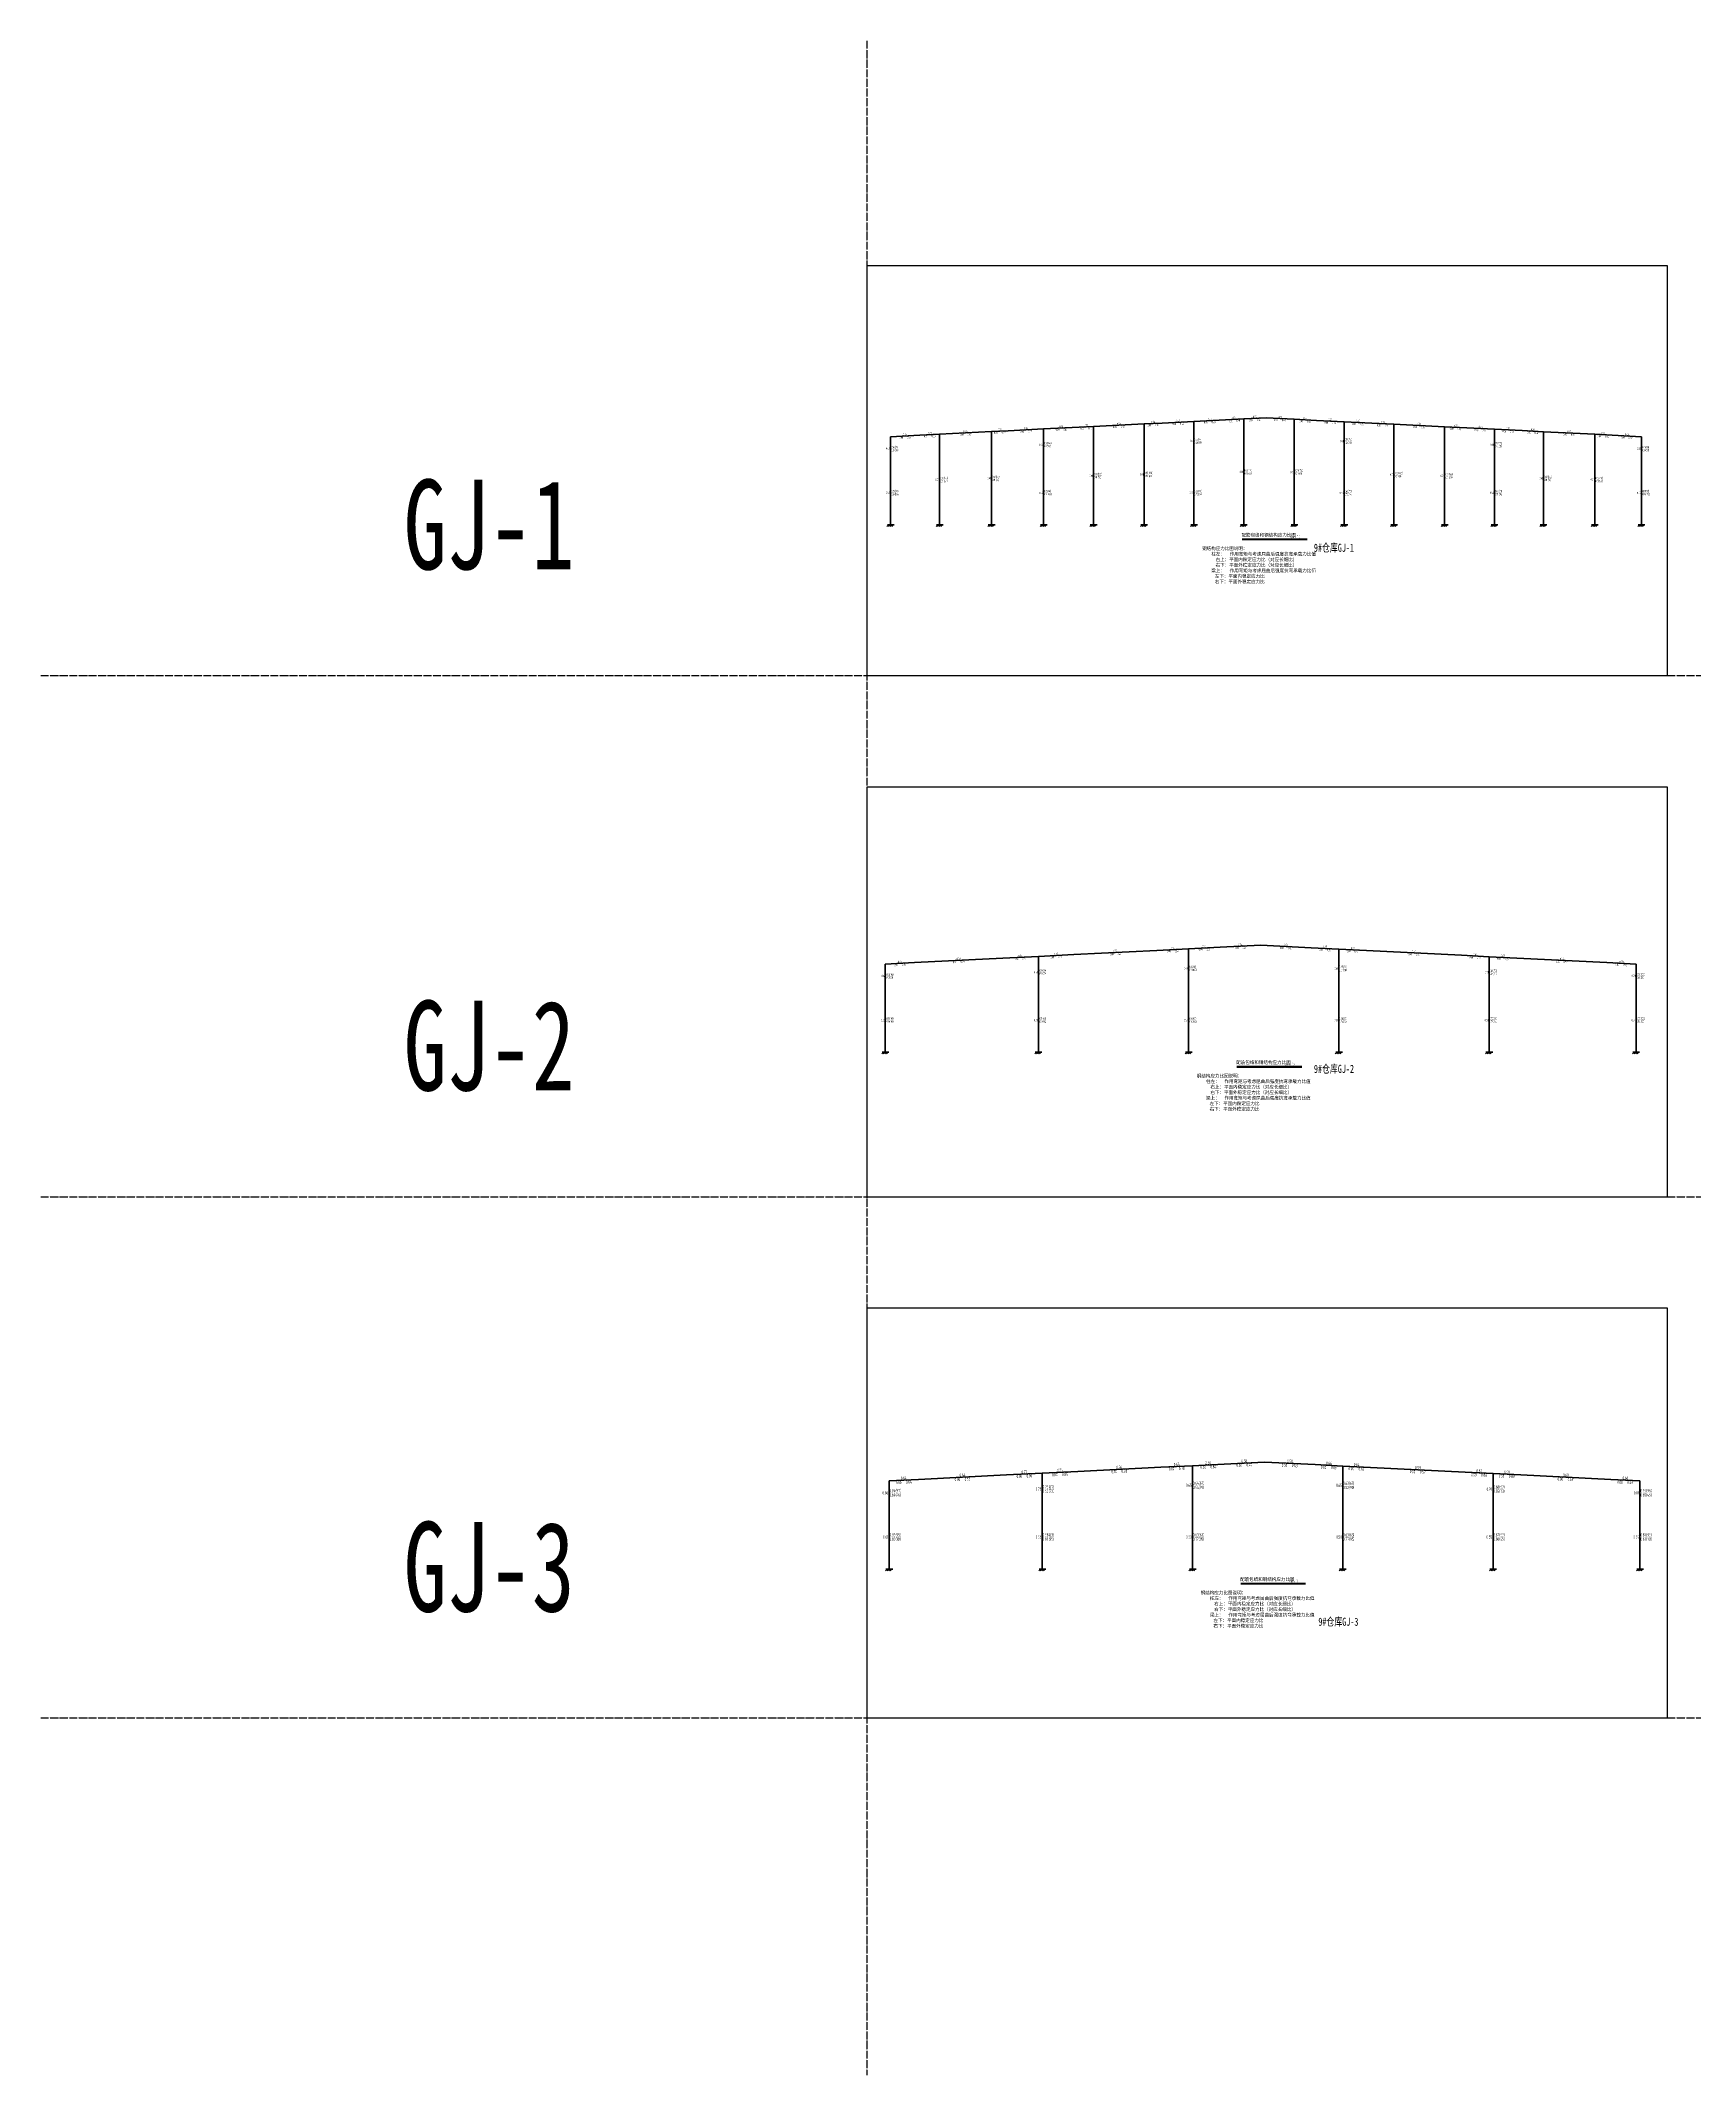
# Model space of a CAD drawing. Extents: x 447413 to 2975780, y -1432727 to 1301644.
# Drawn here: x 447413 to 656516, y 209091 to 466295 of the extents above; entities that cross this region are included whole.
import ezdxf
from ezdxf.enums import TextEntityAlignment as Align

# ---------------------------------------------------------------- set-up
doc = ezdxf.new("R2010")
doc.units = 0
doc.header["$LTSCALE"] = 1000
doc.header["$MEASUREMENT"] = 0
doc.linetypes.add('DOTE', pattern=[2.42, 2, -0.2, 0.02, -0.2])
for name, color, linetype, lineweight in [('22', 2, 'Continuous', 18), ('32', 2, 'Continuous', 18), ('42', 2, 'Continuous', 18), ('图形说明', 7, 'Continuous', 18), ('杆件(白色)', 7, 'Continuous', 35), ('长细比(绿色)', 3, 'Continuous', 18)]:
    doc.layers.add(name, color=color, linetype=linetype, lineweight=lineweight)
doc.layers.add('DOTE', color=1, linetype='Continuous')
doc.layers.add('图纸编号', color=6, linetype='Continuous')
doc.styles.add('PkpmHz', font='Pkpmeng', dxfattribs={"width": 0.6, "bigfont": 'hztxt'})
doc.styles.add('宋体', font='', dxfattribs={"height": 35})
doc.styles.get('宋体').set_extended_font_data('SimSun')

# ---------------------------------------------------------------- blocks, each defined once
blk = doc.blocks.new('STSPK_2019-10-23-15_08_26')
at = {"layer": '图形说明', "lineweight": 35, "ltscale": 100}
blk.add_line((4477, -180), (5297, -180), dxfattribs=at)
at = {"layer": '杆件(白色)', "ltscale": 100}
for p, q in [((2416, 1236), (3466, 1288)), ((3466, 1288), (3866, 1308)), ((3866, 1308), (4266, 1328)), ((3866, 815), (3866, 1308)), ((4266, 1328), (4778, 1354)), ((4778, 1354), (5416, 1322)), ((5416, 1322), (5766, 1304)), ((5766, 815), (5766, 1304)), ((5766, 1304), (6116, 1287)), ((6116, 1287), (7316, 1227)), ((30, 1115), (400, 1135)), ((30, 815), (30, 1115)), ((400, 1135), (1516, 1191)), ((1516, 1191), (1966, 1213)), ((1966, 1213), (2416, 1236)), ((1966, 815), (1966, 1213)), ((7316, 1227), (7666, 1209)), ((7666, 815), (7666, 1209)), ((7666, 1209), (8016, 1192)), ((8016, 1192), (9154, 1135)), ((9154, 1135), (9524, 1115)), ((9524, 815), (9524, 1115)), ((30, 0), (30, 815)), ((1966, 0), (1966, 815)), ((3866, 0), (3866, 815)), ((5766, 0), (5766, 815)), ((7666, 0), (7666, 815)), ((9524, 0), (9524, 815)), ((-10, 0), (75, 0)), ((1926, 0), (2011, 0)), ((3826, 0), (3911, 0)), ((5726, 0), (5811, 0)), ((7626, 0), (7711, 0)), ((9484, 0), (9569, 0))]:
    blk.add_line(p, q, dxfattribs=at)
at = {"layer": '杆件(白色)', "lineweight": 18, "ltscale": 100}
for p, q in [((5, 0), (-15, -20)), ((25, 0), (5, -20)), ((45, 0), (25, -20)), ((65, 0), (45, -20)), ((1941, 0), (1921, -20)), ((1961, 0), (1941, -20)), ((1981, 0), (1961, -20)), ((2001, 0), (1981, -20)), ((3841, 0), (3821, -20)), ((3861, 0), (3841, -20)), ((3881, 0), (3861, -20)), ((3901, 0), (3881, -20)), ((5741, 0), (5721, -20)), ((5761, 0), (5741, -20)), ((5781, 0), (5761, -20)), ((5801, 0), (5781, -20)), ((7641, 0), (7621, -20)), ((7661, 0), (7641, -20)), ((7681, 0), (7661, -20)), ((7701, 0), (7681, -20)), ((9499, 0), (9479, -20)), ((9519, 0), (9499, -20)), ((9539, 0), (9519, -20)), ((9559, 0), (9539, -20)), ((4477, -190), (5297, -190))]:
    blk.add_line(p, q, dxfattribs=at)
at = {"layer": '22', "style": 'PkpmHz', "width": 0.64}
for s, rotation, p in [('0.56', 2.8626, (2941, 1269)), ('0.65', 2.8626, (3666, 1305)), ('0.68', 2.8626, (4066, 1325)), ('0.58', 2.8626, (4522, 1348)), ('0.58', -2.8684, (5097, 1345)), ('0.66', -2.8684, (5591, 1320)), ('0.64', -2.8656, (5941, 1302)), ('0.59', -2.8656, (6716, 1264)), ('0.64', 3.0974, (215, 1132)), ('0.64', 2.8655, (958, 1170)), ('0.77', 2.8655, (1741, 1209)), ('0.71', 2.8626, (2191, 1231)), ('0.67', -2.8656, (7491, 1225)), ('0.69', -2.8626, (7841, 1207)), ('0.60', -2.8626, (8585, 1170)), ('0.60', -3.0943, (9339, 1132))]:
    blk.add_text(s, height=40, rotation=rotation, dxfattribs=at).set_placement(p, align=Align.CENTER)
for s, p in [('0.78', (1955, 1014)), ('0.65', (3855, 1062)), ('0.65', (5755, 1060)), ('0.70', (7655, 1012)), ('0.86', (19, 965)), ('0.81', (9513, 965)), ('0.61', (19, 407)), ('0.56', (1955, 407)), ('0.50', (3855, 407)), ('0.50', (5755, 407)), ('0.55', (7655, 407)), ('0.59', (9513, 407))]:
    blk.add_text(s, height=40, dxfattribs=at).set_placement(p, align=Align.MIDDLE_RIGHT)
at = {"layer": '32', "style": 'PkpmHz', "width": 0.64}
for rotation, p in [(2.8626, (3635, 1291)), (2.8626, (4035, 1311)), (2.8626, (4491, 1334)), (-2.8684, (5065, 1332)), (-2.8684, (5559, 1307)), (-2.8656, (5909, 1290)), (3.0974, (184, 1118)), (2.8655, (927, 1156)), (2.8655, (1710, 1195)), (2.8626, (2160, 1218)), (2.8626, (2910, 1255)), (-2.8656, (6684, 1251)), (-2.8656, (7459, 1212)), (-2.8626, (7809, 1195)), (-2.8626, (8553, 1157)), (-3.0943, (9307, 1119))]:
    blk.add_text('0.00', height=40, rotation=rotation, dxfattribs=at).set_placement(p, align=Align.TOP_RIGHT)
for s, p in [('0.75', (1972, 1021)), ('0.64', (3872, 1068)), ('0.63', (5772, 1066)), ('0.68', (7672, 1019)), ('0.84', (36, 972)), ('0.79', (9530, 972)), ('0.83', (36, 414)), ('0.68', (1972, 414)), ('0.63', (3872, 414)), ('0.63', (5772, 414)), ('0.67', (7672, 414)), ('0.81', (9530, 414))]:
    blk.add_text(s, height=40, dxfattribs=at).set_placement(p)
at = {"layer": '42', "style": 'PkpmHz', "width": 0.64}
for s, rotation, p in [('0.78', 2.8626, (3692, 1292)), ('0.84', 2.8626, (4092, 1312)), ('0.47', 2.8626, (4548, 1335)), ('0.43', -2.8684, (5123, 1331)), ('0.88', -2.8684, (5617, 1306)), ('0.82', -2.8656, (5967, 1289)), ('0.64', 3.0974, (241, 1119)), ('0.53', 2.8655, (984, 1157)), ('0.90', 2.8655, (1767, 1196)), ('0.85', 2.8626, (2217, 1218)), ('0.48', 2.8626, (2967, 1256)), ('0.57', -2.8656, (6742, 1250)), ('0.88', -2.8656, (7517, 1211)), ('0.89', -2.8626, (7867, 1194)), ('0.68', -2.8626, (8611, 1157)), ('0.58', -3.0943, (9365, 1118))]:
    blk.add_text(s, height=40, rotation=rotation, dxfattribs=at).set_placement(p, align=Align.TOP_LEFT)
for s, p in [('0.54', (3872, 1055)), ('0.52', (5772, 1053)), ('0.69', (36, 958)), ('0.62', (1972, 1008)), ('0.55', (7672, 1006)), ('0.65', (9530, 958)), ('0.65', (36, 401)), ('0.81', (1972, 401)), ('0.77', (3872, 401)), ('0.77', (5772, 401)), ('0.80', (7672, 401)), ('0.63', (9530, 401))]:
    blk.add_text(s, height=40, dxfattribs=at).set_placement(p, align=Align.TOP_LEFT)
at = {"layer": '图形说明', "style": 'PkpmHz'}
for s, p in [('配筋包络和钢结构应力比图 ', (4827, -152)), ('钢结构应力比图说明：                          ', (4647, -322)), ('柱左：  作用弯矩与考虑屈曲后强度抗弯承载力比值', (4747, -392)), ('  右上：平面内稳定应力比（对应长细比）        ', (4747, -462)), ('  右下：平面外稳定应力比（对应长细比）        ', (4747, -532)), ('梁上：  作用弯矩与考虑屈曲后强度抗弯承载力比值', (4747, -602)), ('  左下：平面内稳定应力比                      ', (4747, -672)), ('  右下：平面外稳定应力比                      ', (4747, -742))]:
    blk.add_text(s, height=42.5, dxfattribs=at).set_placement(p, align=Align.CENTER)
for s, height, width, p in [('(mm', 30, 0.85, (5088, -166)), ('2', 10, 1.28, (5175, -138)), (')', 30, 0.85, (5193, -166))]:
    blk.add_text(s, height=height, dxfattribs=dict(at, width=width)).set_placement(p)
at = {"layer": '长细比(绿色)', "style": 'PkpmHz', "width": 0.64}
for s, p in [('    (67)', (1972, 1021)), ('    (67)', (3872, 1068)), ('    (67)', (5772, 1066)), ('    (67)', (7672, 1019)), ('    (97)', (36, 972)), ('    (98)', (9530, 972)), ('    (95)', (36, 414)), ('    (63)', (1972, 414)), ('    (63)', (3872, 414)), ('    (63)', (5772, 414)), ('    (63)', (7672, 414)), ('    (95)', (9530, 414))]:
    blk.add_text(s, height=40, dxfattribs=at).set_placement(p)
for s, p in [('    (91)', (3872, 1055)), ('    (90)', (5772, 1053)), ('    (46)', (36, 958)), ('    (73)', (1972, 1008)), ('    (73)', (7672, 1006)), ('    (46)', (9530, 958)), ('    (101)', (36, 401)), ('    (95)', (1972, 401)), ('    (95)', (3872, 401)), ('    (95)', (5772, 401)), ('    (95)', (7672, 401)), ('    (101)', (9530, 401))]:
    blk.add_text(s, height=40, dxfattribs=at).set_placement(p, align=Align.TOP_LEFT)
blk = doc.blocks.new('STSPK_2019-10-23-15_18_50')
at = {"layer": '图形说明', "lineweight": 35, "ltscale": 100}
blk.add_line((4477, -180), (5297, -180), dxfattribs=at)
at = {"layer": '杆件(白色)', "ltscale": 100}
for p, q in [((2416, 1236), (3466, 1288)), ((3466, 1288), (3866, 1308)), ((3866, 1308), (4266, 1328)), ((3866, 815), (3866, 1308)), ((4266, 1328), (4778, 1354)), ((4778, 1354), (5416, 1322)), ((5416, 1322), (5766, 1304)), ((5766, 815), (5766, 1304)), ((5766, 1304), (6116, 1287)), ((6116, 1287), (7316, 1227)), ((30, 1115), (400, 1135)), ((30, 815), (30, 1115)), ((400, 1135), (1516, 1191)), ((1516, 1191), (1966, 1213)), ((1966, 1213), (2416, 1236)), ((1966, 815), (1966, 1213)), ((7316, 1227), (7666, 1209)), ((7666, 815), (7666, 1209)), ((7666, 1209), (8016, 1192)), ((8016, 1192), (9154, 1135)), ((9154, 1135), (9524, 1115)), ((9524, 815), (9524, 1115)), ((30, 0), (30, 815)), ((1966, 0), (1966, 815)), ((3866, 0), (3866, 815)), ((5766, 0), (5766, 815)), ((7666, 0), (7666, 815)), ((9524, 0), (9524, 815)), ((-10, 0), (75, 0)), ((1926, 0), (2011, 0)), ((3826, 0), (3911, 0)), ((5726, 0), (5811, 0)), ((7626, 0), (7711, 0)), ((9484, 0), (9569, 0))]:
    blk.add_line(p, q, dxfattribs=at)
at = {"layer": '杆件(白色)', "lineweight": 18, "ltscale": 100}
for p, q in [((5, 0), (-15, -20)), ((25, 0), (5, -20)), ((45, 0), (25, -20)), ((65, 0), (45, -20)), ((1941, 0), (1921, -20)), ((1961, 0), (1941, -20)), ((1981, 0), (1961, -20)), ((2001, 0), (1981, -20)), ((3841, 0), (3821, -20)), ((3861, 0), (3841, -20)), ((3881, 0), (3861, -20)), ((3901, 0), (3881, -20)), ((5741, 0), (5721, -20)), ((5761, 0), (5741, -20)), ((5781, 0), (5761, -20)), ((5801, 0), (5781, -20)), ((7641, 0), (7621, -20)), ((7661, 0), (7641, -20)), ((7681, 0), (7661, -20)), ((7701, 0), (7681, -20)), ((9499, 0), (9479, -20)), ((9519, 0), (9499, -20)), ((9539, 0), (9519, -20)), ((9559, 0), (9539, -20)), ((4477, -190), (5297, -190))]:
    blk.add_line(p, q, dxfattribs=at)
at = {"layer": '22', "style": 'PkpmHz', "width": 0.57}
for s, rotation, p in [('0.52', 2.8626, (2941, 1267)), ('0.64', 2.8626, (3666, 1303)), ('0.66', 2.8626, (4066, 1323)), ('0.54', 2.8626, (4522, 1346)), ('0.54', -2.8684, (5097, 1342)), ('0.65', -2.8684, (5591, 1318)), ('0.63', -2.8656, (5941, 1300)), ('0.53', -2.8656, (6716, 1261)), ('0.63', 3.0974, (215, 1129)), ('0.58', 2.8655, (958, 1167)), ('0.74', 2.8655, (1741, 1207)), ('0.69', 2.8626, (2191, 1229)), ('0.65', -2.8656, (7491, 1223)), ('0.68', -2.8626, (7841, 1205)), ('0.54', -2.8626, (8585, 1168)), ('0.59', -3.0943, (9339, 1129))]:
    blk.add_text(s, height=30, rotation=rotation, dxfattribs=at).set_placement(p, align=Align.CENTER)
for s, p in [('0.73', (1958, 1014)), ('0.68', (3858, 1062)), ('0.68', (5758, 1060)), ('0.84', (22, 965)), ('0.71', (7658, 1012)), ('0.79', (9516, 965)), ('0.56', (22, 407)), ('0.59', (1958, 407)), ('0.54', (3858, 407)), ('0.54', (5758, 407)), ('0.58', (7658, 407)), ('0.54', (9516, 407))]:
    blk.add_text(s, height=30, dxfattribs=at).set_placement(p, align=Align.MIDDLE_RIGHT)
at = {"layer": '32', "style": 'PkpmHz', "width": 0.57}
for rotation, p in [(2.8626, (3639, 1294)), (2.8626, (4039, 1314)), (2.8626, (4495, 1336)), (-2.8684, (5069, 1334)), (-2.8684, (5563, 1309)), (-2.8656, (5913, 1292)), (3.0974, (188, 1120)), (2.8655, (931, 1158)), (2.8655, (1714, 1197)), (2.8626, (2164, 1220)), (2.8626, (2914, 1257)), (-2.8656, (6688, 1253)), (-2.8656, (7463, 1214)), (-2.8626, (7813, 1197)), (-2.8626, (8557, 1159)), (-3.0943, (9311, 1121))]:
    blk.add_text('0.00', height=30, rotation=rotation, dxfattribs=at).set_placement(p, align=Align.TOP_RIGHT)
for s, p in [('0.70', (1970, 1019)), ('0.66', (3870, 1066)), ('0.65', (5770, 1064)), ('0.68', (7670, 1017)), ('0.84', (34, 969)), ('0.79', (9528, 969)), ('0.81', (34, 412)), ('0.71', (1970, 412)), ('0.66', (3870, 412)), ('0.66', (5770, 412)), ('0.70', (7670, 412)), ('0.79', (9528, 412))]:
    blk.add_text(s, height=30, dxfattribs=at).set_placement(p)
at = {"layer": '42', "style": 'PkpmHz', "width": 0.57}
for s, rotation, p in [('0.69', 2.8626, (3690, 1294)), ('0.74', 2.8626, (4090, 1314)), ('0.47', 2.8626, (4546, 1337)), ('0.40', -2.8684, (5121, 1333)), ('0.78', -2.8684, (5615, 1309)), ('0.73', -2.8656, (5965, 1291)), ('0.80', 3.0974, (239, 1121)), ('0.39', 2.8655, (982, 1159)), ('0.79', 2.8655, (1765, 1198)), ('0.75', 2.8626, (2215, 1220)), ('0.40', 2.8626, (2965, 1258)), ('0.50', -2.8656, (6740, 1252)), ('0.78', -2.8656, (7515, 1214)), ('0.79', -2.8626, (7865, 1196)), ('0.57', -2.8626, (8609, 1159)), ('0.73', -3.0943, (9363, 1120))]:
    blk.add_text(s, height=30, rotation=rotation, dxfattribs=at).set_placement(p, align=Align.TOP_LEFT)
for s, p in [('0.51', (3870, 1057)), ('0.51', (5770, 1055)), ('0.73', (34, 961)), ('0.56', (1970, 1010)), ('0.54', (7670, 1008)), ('0.68', (9528, 961)), ('0.60', (34, 403)), ('0.78', (1970, 403)), ('0.74', (3870, 403)), ('0.74', (5770, 403)), ('0.77', (7670, 403)), ('0.59', (9528, 403))]:
    blk.add_text(s, height=30, dxfattribs=at).set_placement(p, align=Align.TOP_LEFT)
at = {"layer": '图形说明', "style": 'PkpmHz'}
for s, p in [('配筋包络和钢结构应力比图 ', (4827, -152)), ('钢结构应力比图说明：                          ', (4647, -322)), ('柱左：  作用弯矩与考虑屈曲后强度抗弯承载力比值', (4747, -392)), ('  右上：平面内稳定应力比（对应长细比）        ', (4747, -462)), ('  右下：平面外稳定应力比（对应长细比）        ', (4747, -532)), ('梁上：  作用弯矩与考虑屈曲后强度抗弯承载力比值', (4747, -602)), ('  左下：平面内稳定应力比                      ', (4747, -672)), ('  右下：平面外稳定应力比                      ', (4747, -742))]:
    blk.add_text(s, height=42.5, dxfattribs=at).set_placement(p, align=Align.CENTER)
for s, height, width, p in [('(mm', 30, 0.85, (5088, -166)), ('2', 10, 1.28, (5175, -138)), (')', 30, 0.85, (5193, -166))]:
    blk.add_text(s, height=height, dxfattribs=dict(at, width=width)).set_placement(p)
at = {"layer": '长细比(绿色)', "style": 'PkpmHz', "width": 0.57}
for s, p in [('    (70)', (1970, 1019)), ('    (70)', (3870, 1066)), ('    (70)', (5770, 1064)), ('    (70)', (7670, 1017)), ('    (106)', (34, 969)), ('    (106)', (9528, 969)), ('    (101)', (34, 412)), ('    (66)', (1970, 412)), ('    (67)', (3870, 412)), ('    (67)', (5770, 412)), ('    (66)', (7670, 412)), ('    (102)', (9528, 412))]:
    blk.add_text(s, height=30, dxfattribs=at).set_placement(p)
for s, p in [('    (89)', (3870, 1057)), ('    (88)', (5770, 1055)), ('    (58)', (34, 961)), ('    (72)', (1970, 1010)), ('    (71)', (7670, 1008)), ('    (58)', (9528, 961)), ('    (101)', (34, 403)), ('    (94)', (1970, 403)), ('    (94)', (3870, 403)), ('    (94)', (5770, 403)), ('    (94)', (7670, 403)), ('    (101)', (9528, 403))]:
    blk.add_text(s, height=30, dxfattribs=at).set_placement(p, align=Align.TOP_LEFT)
blk = doc.blocks.new('STSPK_2019-10-23-15_25_01')
at = {"layer": '图形说明', "lineweight": 35, "ltscale": 100}
blk.add_line((4477, -180), (5297, -180), dxfattribs=at)
at = {"layer": '杆件(白色)', "ltscale": 100}
for p, q in [((3236, 1277), (3466, 1288)), ((3466, 1288), (3866, 1308)), ((3866, 1308), (4266, 1328)), ((3866, 815), (3866, 1308)), ((4266, 1328), (4496, 1340)), ((4496, 1340), (4778, 1354)), ((4496, 0), (4496, 1340)), ((4778, 1354), (5136, 1336)), ((5136, 0), (5136, 1336)), ((5136, 1336), (5416, 1322)), ((5416, 1322), (5766, 1304)), ((5766, 815), (5766, 1304)), ((5766, 1304), (6116, 1287)), ((6116, 1287), (6396, 1273)), ((30, 1115), (400, 1135)), ((30, 815), (30, 1115)), ((400, 1135), (650, 1148)), ((650, 1148), (1306, 1180)), ((650, 0), (650, 1148)), ((1306, 1180), (1516, 1191)), ((1306, 0), (1306, 1180)), ((1516, 1191), (1966, 1213)), ((1966, 1213), (2416, 1236)), ((1966, 815), (1966, 1213)), ((2416, 1236), (2596, 1245)), ((2596, 1245), (3236, 1277)), ((2596, 0), (2596, 1245)), ((3236, 0), (3236, 1277)), ((6396, 0), (6396, 1273)), ((6396, 1273), (7036, 1241)), ((7036, 0), (7036, 1241)), ((7036, 1241), (7316, 1227)), ((7316, 1227), (7666, 1209)), ((7666, 815), (7666, 1209)), ((7666, 1209), (8016, 1192)), ((8016, 1192), (8286, 1178)), ((8286, 0), (8286, 1178)), ((8286, 1178), (8934, 1146)), ((8934, 0), (8934, 1146)), ((8934, 1146), (9154, 1135)), ((9154, 1135), (9524, 1115)), ((9524, 815), (9524, 1115)), ((30, 0), (30, 815)), ((1966, 0), (1966, 815)), ((3866, 0), (3866, 815)), ((5766, 0), (5766, 815)), ((7666, 0), (7666, 815)), ((9524, 0), (9524, 815)), ((-10, 0), (75, 0)), ((610, 0), (695, 0)), ((1266, 0), (1351, 0)), ((1926, 0), (2011, 0)), ((2556, 0), (2641, 0)), ((3196, 0), (3281, 0)), ((3826, 0), (3911, 0)), ((4456, 0), (4541, 0)), ((5096, 0), (5181, 0)), ((5726, 0), (5811, 0)), ((6356, 0), (6441, 0)), ((6996, 0), (7081, 0)), ((7626, 0), (7711, 0)), ((8246, 0), (8331, 0)), ((8894, 0), (8979, 0)), ((9484, 0), (9569, 0))]:
    blk.add_line(p, q, dxfattribs=at)
at = {"layer": '杆件(白色)', "lineweight": 18, "ltscale": 100}
for p, q in [((5, 0), (-15, -20)), ((25, 0), (5, -20)), ((45, 0), (25, -20)), ((65, 0), (45, -20)), ((625, 0), (605, -20)), ((645, 0), (625, -20)), ((665, 0), (645, -20)), ((685, 0), (665, -20)), ((1281, 0), (1261, -20)), ((1301, 0), (1281, -20)), ((1321, 0), (1301, -20)), ((1341, 0), (1321, -20)), ((1941, 0), (1921, -20)), ((1961, 0), (1941, -20)), ((1981, 0), (1961, -20)), ((2001, 0), (1981, -20)), ((2571, 0), (2551, -20)), ((2591, 0), (2571, -20)), ((2611, 0), (2591, -20)), ((2631, 0), (2611, -20)), ((3211, 0), (3191, -20)), ((3231, 0), (3211, -20)), ((3251, 0), (3231, -20)), ((3271, 0), (3251, -20)), ((3841, 0), (3821, -20)), ((3861, 0), (3841, -20)), ((3881, 0), (3861, -20)), ((3901, 0), (3881, -20)), ((4471, 0), (4451, -20)), ((4491, 0), (4471, -20)), ((4511, 0), (4491, -20)), ((4531, 0), (4511, -20)), ((5111, 0), (5091, -20)), ((5131, 0), (5111, -20)), ((5151, 0), (5131, -20)), ((5171, 0), (5151, -20)), ((5741, 0), (5721, -20)), ((5761, 0), (5741, -20)), ((5781, 0), (5761, -20)), ((5801, 0), (5781, -20)), ((6371, 0), (6351, -20)), ((6391, 0), (6371, -20)), ((6411, 0), (6391, -20)), ((6431, 0), (6411, -20)), ((7011, 0), (6991, -20)), ((7031, 0), (7011, -20)), ((7051, 0), (7031, -20)), ((7071, 0), (7051, -20)), ((7641, 0), (7621, -20)), ((7661, 0), (7641, -20)), ((7681, 0), (7661, -20)), ((7701, 0), (7681, -20)), ((8261, 0), (8241, -20)), ((8281, 0), (8261, -20)), ((8301, 0), (8281, -20)), ((8321, 0), (8301, -20)), ((8909, 0), (8889, -20)), ((8929, 0), (8909, -20)), ((8949, 0), (8929, -20)), ((8969, 0), (8949, -20)), ((9499, 0), (9479, -20)), ((9519, 0), (9499, -20)), ((9539, 0), (9519, -20)), ((9559, 0), (9539, -20)), ((4477, -190), (5297, -190))]:
    blk.add_line(p, q, dxfattribs=at)
at = {"layer": '22', "style": 'PkpmHz', "width": 0.57}
for s, rotation, p in [('0.31', 2.8626, (2916, 1265)), ('0.24', 2.8626, (3351, 1287)), ('0.48', 2.8626, (3666, 1303)), ('0.49', 2.8626, (4066, 1323)), ('0.24', 2.8626, (4381, 1339)), ('0.33', 2.8626, (4637, 1351)), ('0.33', -2.8684, (4957, 1349)), ('0.24', -2.8684, (5276, 1333)), ('0.49', -2.8684, (5591, 1318)), ('0.47', -2.8656, (5941, 1300)), ('0.24', -2.8656, (6256, 1284)), ('0.32', -2.8656, (6716, 1261)), ('0.44', 3.0974, (215, 1129)), ('0.28', 2.8655, (525, 1146)), ('0.35', 2.8655, (978, 1168)), ('0.25', 2.8655, (1411, 1190)), ('0.56', 2.8655, (1741, 1207)), ('0.51', 2.8626, (2191, 1229)), ('0.20', 2.8626, (2506, 1245)), ('0.22', -2.8656, (7176, 1238)), ('0.49', -2.8656, (7491, 1223)), ('0.52', -2.8626, (7841, 1205)), ('0.26', -2.8626, (8151, 1190)), ('0.33', -2.8626, (8610, 1167)), ('0.26', -2.8626, (9044, 1145)), ('0.41', -3.0943, (9339, 1129))]:
    blk.add_text(s, height=30, rotation=rotation, dxfattribs=at).set_placement(p, align=Align.CENTER)
for s, p in [('0.63', (1958, 1014)), ('0.61', (3858, 1062)), ('0.61', (5758, 1060)), ('0.48', (22, 965)), ('0.61', (7658, 1012)), ('0.45', (9516, 965)), ('0.01', (642, 574)), ('0.01', (1298, 590)), ('0.01', (2588, 622)), ('0.01', (3228, 638)), ('0.01', (4488, 670)), ('0.01', (5128, 668)), ('0.01', (6388, 636)), ('0.01', (7028, 620)), ('0.01', (8278, 589)), ('0.01', (8926, 573)), ('0.59', (22, 407)), ('0.52', (1958, 407)), ('0.49', (3858, 407)), ('0.49', (5758, 407)), ('0.52', (7658, 407)), ('0.57', (9516, 407))]:
    blk.add_text(s, height=30, dxfattribs=at).set_placement(p, align=Align.MIDDLE_RIGHT)
at = {"layer": '32', "style": 'PkpmHz', "width": 0.57}
for rotation, p in [(2.8626, (3639, 1294)), (2.8626, (4039, 1314)), (2.8626, (4354, 1329)), (2.8626, (4610, 1342)), (-2.8684, (4929, 1341)), (-2.8684, (5248, 1325)), (-2.8684, (5563, 1309)), (-2.8656, (5913, 1292)), (3.0974, (188, 1120)), (2.8655, (498, 1136)), (2.8655, (951, 1159)), (2.8655, (1384, 1181)), (2.8655, (1714, 1197)), (2.8626, (2164, 1220)), (2.8626, (2479, 1236)), (2.8626, (2889, 1256)), (2.8626, (3324, 1278)), (-2.8656, (6228, 1276)), (-2.8656, (6688, 1253)), (-2.8656, (7148, 1230)), (-2.8656, (7463, 1214)), (-2.8626, (7813, 1197)), (-2.8626, (8123, 1181)), (-2.8626, (8582, 1158)), (-2.8626, (9016, 1136)), (-3.0943, (9311, 1121))]:
    blk.add_text('0.00', height=30, rotation=rotation, dxfattribs=at).set_placement(p, align=Align.TOP_RIGHT)
for s, p in [('0.58', (1970, 1019)), ('0.57', (3870, 1066)), ('0.57', (5770, 1064)), ('0.57', (7670, 1017)), ('0.46', (34, 969)), ('0.44', (9528, 969)), ('0.02', (654, 578)), ('0.02', (1310, 595)), ('0.03', (2600, 627)), ('0.03', (3240, 643)), ('0.03', (4500, 674)), ('0.03', (5140, 672)), ('0.03', (6400, 641)), ('0.03', (7040, 625)), ('0.02', (8290, 594)), ('0.02', (8938, 577)), ('0.85', (34, 412)), ('0.65', (1970, 412)), ('0.62', (3870, 412)), ('0.62', (5770, 412)), ('0.65', (7670, 412)), ('0.83', (9528, 412))]:
    blk.add_text(s, height=30, dxfattribs=at).set_placement(p)
at = {"layer": '42', "style": 'PkpmHz', "width": 0.57}
for s, rotation, p in [('0.74', 2.8626, (3690, 1294)), ('0.70', 2.8626, (4090, 1314)), ('0.19', 2.8626, (4405, 1330)), ('0.40', 2.8626, (4661, 1343)), ('0.40', -2.8684, (4981, 1340)), ('0.15', -2.8684, (5300, 1324)), ('0.72', -2.8684, (5615, 1309)), ('0.78', -2.8656, (5965, 1291)), ('0.58', 3.0974, (239, 1121)), ('0.33', 2.8655, (549, 1137)), ('0.40', 2.8655, (1002, 1160)), ('0.22', 2.8655, (1435, 1181)), ('0.77', 2.8655, (1765, 1198)), ('0.66', 2.8626, (2215, 1220)), ('0.17', 2.8626, (2530, 1236)), ('0.32', 2.8626, (2940, 1257)), ('0.18', 2.8626, (3375, 1278)), ('0.18', -2.8656, (6280, 1275)), ('0.33', -2.8656, (6740, 1252)), ('0.14', -2.8656, (7200, 1229)), ('0.78', -2.8656, (7515, 1214)), ('0.78', -2.8626, (7865, 1196)), ('0.16', -2.8626, (8175, 1181)), ('0.36', -2.8626, (8634, 1158)), ('0.30', -2.8626, (9068, 1136)), ('0.50', -3.0943, (9363, 1120))]:
    blk.add_text(s, height=30, rotation=rotation, dxfattribs=at).set_placement(p, align=Align.TOP_LEFT)
for s, p in [('0.46', (3870, 1057)), ('0.46', (5770, 1055)), ('0.39', (34, 961)), ('0.47', (1970, 1010)), ('0.45', (7670, 1008)), ('0.36', (9528, 961)), ('0.01', (654, 569)), ('0.01', (1310, 586)), ('0.01', (2600, 618)), ('0.01', (3240, 634)), ('0.01', (4500, 666)), ('0.01', (5140, 664)), ('0.01', (6400, 632)), ('0.01', (7040, 616)), ('0.01', (8290, 585)), ('0.01', (8938, 569)), ('0.86', (34, 403)), ('0.71', (1970, 403)), ('0.70', (3870, 403)), ('0.70', (5770, 403)), ('0.71', (7670, 403)), ('0.85', (9528, 403))]:
    blk.add_text(s, height=30, dxfattribs=at).set_placement(p, align=Align.TOP_LEFT)
at = {"layer": '图形说明', "style": 'PkpmHz'}
for s, p in [('配筋包络和钢结构应力比图 ', (4827, -152)), ('钢结构应力比图说明：                          ', (4647, -322)), ('柱左：  作用弯矩与考虑屈曲后强度抗弯承载力比值', (4747, -392)), ('  右上：平面内稳定应力比（对应长细比）        ', (4747, -462)), ('  右下：平面外稳定应力比（对应长细比）        ', (4747, -532)), ('梁上：  作用弯矩与考虑屈曲后强度抗弯承载力比值', (4747, -602)), ('  左下：平面内稳定应力比                      ', (4747, -672)), ('  右下：平面外稳定应力比                      ', (4747, -742))]:
    blk.add_text(s, height=42.5, dxfattribs=at).set_placement(p, align=Align.CENTER)
for s, height, width, p in [('(mm', 30, 0.85, (5088, -166)), ('2', 10, 1.28, (5175, -138)), (')', 30, 0.85, (5193, -166))]:
    blk.add_text(s, height=height, dxfattribs=dict(at, width=width)).set_placement(p)
at = {"layer": '长细比(绿色)', "style": 'PkpmHz', "width": 0.57}
for s, p in [('    (74)', (1970, 1019)), ('    (74)', (3870, 1066)), ('    (74)', (5770, 1064)), ('    (74)', (7670, 1017)), ('    (99)', (34, 969)), ('    (99)', (9528, 969)), ('    (149)', (654, 578)), ('    (154)', (1310, 595)), ('    (162)', (2600, 627)), ('    (166)', (3240, 643)), ('    (174)', (4500, 674)), ('    (174)', (5140, 672)), ('    (166)', (6400, 641)), ('    (162)', (7040, 625)), ('    (153)', (8290, 594)), ('    (149)', (8938, 577)), ('    (98)', (34, 412)), ('    (70)', (1970, 412)), ('    (70)', (3870, 412)), ('    (70)', (5770, 412)), ('    (70)', (7670, 412)), ('    (98)', (9528, 412))]:
    blk.add_text(s, height=30, dxfattribs=at).set_placement(p)
for s, p in [('    (89)', (3870, 1057)), ('    (88)', (5770, 1055)), ('    (58)', (34, 961)), ('    (72)', (1970, 1010)), ('    (71)', (7670, 1008)), ('    (58)', (9528, 961)), ('    (54)', (654, 569)), ('    (56)', (1310, 586)), ('    (59)', (2600, 618)), ('    (60)', (3240, 634)), ('    (63)', (4500, 666)), ('    (63)', (5140, 664)), ('    (60)', (6400, 632)), ('    (59)', (7040, 616)), ('    (56)', (8290, 585)), ('    (54)', (8938, 569)), ('    (126)', (34, 403)), ('    (94)', (1970, 403)), ('    (94)', (3870, 403)), ('    (94)', (5770, 403)), ('    (94)', (7670, 403)), ('    (126)', (9528, 403))]:
    blk.add_text(s, height=30, dxfattribs=at).set_placement(p, align=Align.TOP_LEFT)

msp = doc.modelspace()

# ---------------------------------------------------------------- linework, layer by layer
for points in [[(551884, 386027.3), (653114.6, 386027.3), (653114.6, 437818.6), (551884, 437818.6)], [(551884, 320150.8), (653114.6, 320150.8), (653114.6, 371942.1), (551884, 371942.1)], [(551884, 254274.3), (653114.6, 254274.3), (653114.6, 306065.6), (551884, 306065.6)]]:
    msp.add_lwpolyline(points, close=True)
at = {"layer": 'DOTE', "color": 8, "linetype": 'DOTE', "ltscale": 0.5}
for p, q in [((551884, 466295), (551884, 209090.5)), ((447413.1, 386027.3), (1925198.8, 386027.3)), ((447413.1, 320150.8), (1925198.8, 320150.8)), ((447413.1, 254274.3), (1925198.8, 254274.3))]:
    msp.add_line(p, q, dxfattribs=at)

# ---------------------------------------------------------------- block references
at = {"xscale": 10, "yscale": 10, "zscale": 10}
for name, p in [('STSPK_2019-10-23-15_25_01', (554577.2, 405078.2)), ('STSPK_2019-10-23-15_18_50', (553911.5, 338410.5)), ('STSPK_2019-10-23-15_08_26', (554400.3, 273070.4))]:
    msp.add_blockref(name, p, dxfattribs=at)

# ---------------------------------------------------------------- texts
at = {"layer": '图纸编号', "color": 6, "style": '宋体', "width": 0.7}
for s, height, p in [('GJ-1', 11341.77, (493323.2, 399463.8, 126000)), ('9#仓库GJ-1', 1020.76, (608416, 401685.2)), ('GJ-2', 11341.77, (493323.2, 333587.3, 126000)), ('9#仓库GJ-2', 1020.76, (608416, 335808.7)), ('GJ-3', 11341.77, (493323.2, 267710.8, 126000)), ('9#仓库GJ-3', 1020.76, (608975.1, 265917.2))]:
    msp.add_text(s, height=height, dxfattribs=at).set_placement(p)

doc.saveas('drawing.dxf')
